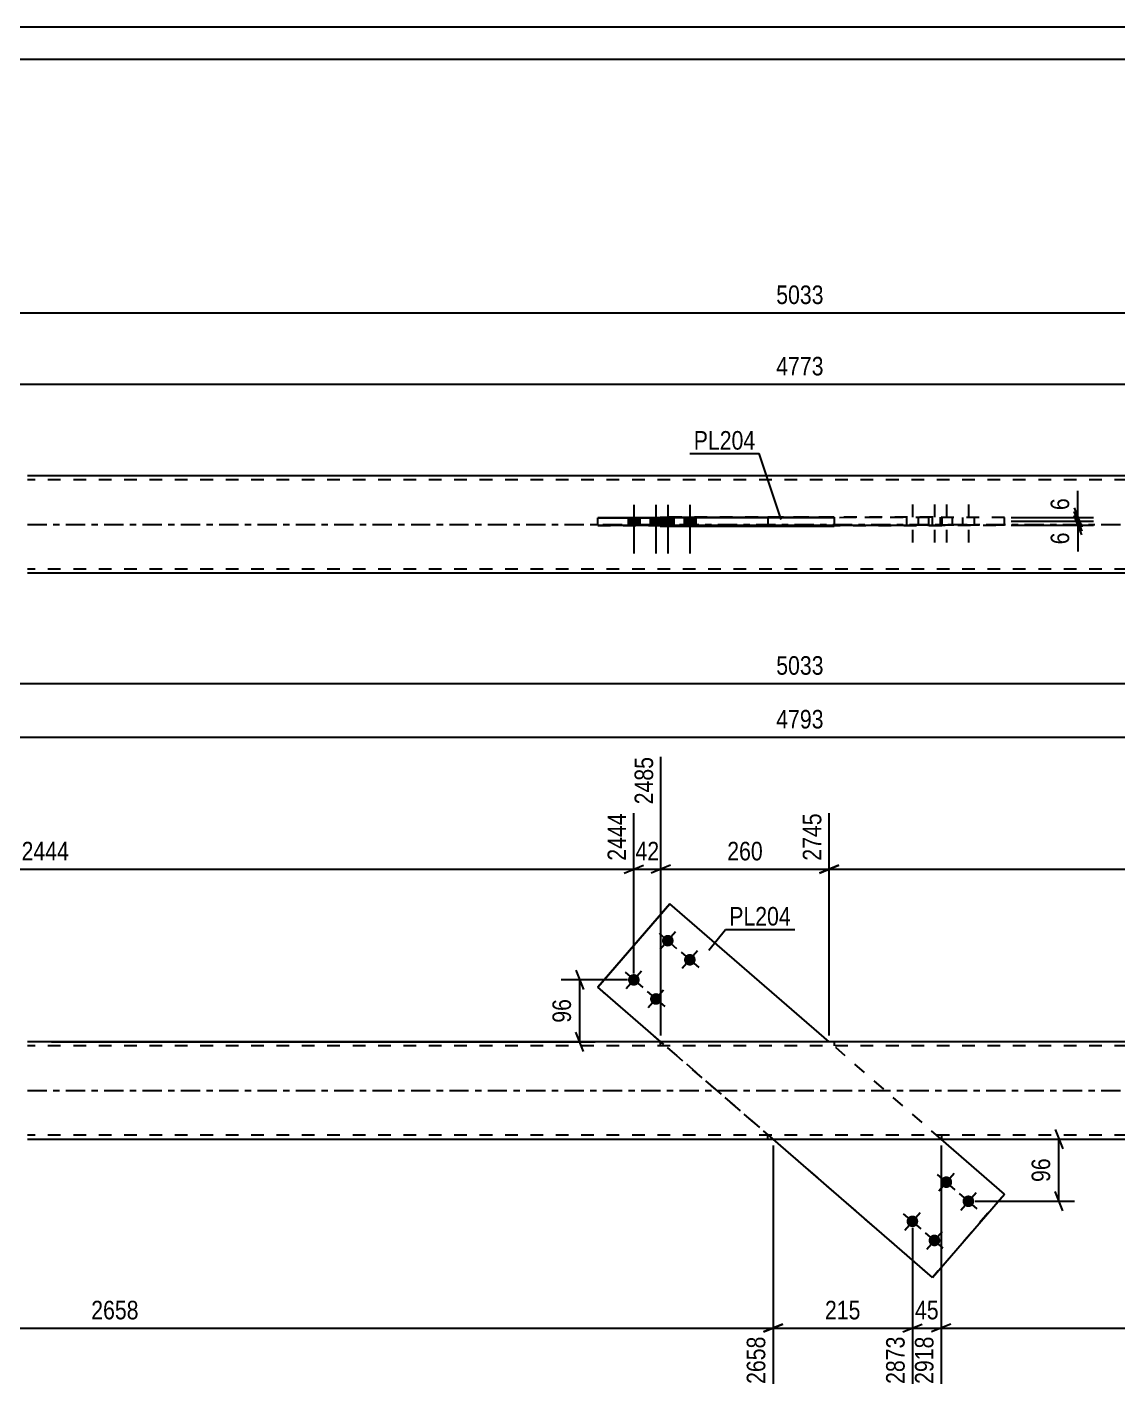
# Model space of a CAD drawing. Header units: millimetres. Extents: x 0 to 594, y 0 to 420.
# Drawn here: x 195.6 to 363.9, y 210.1 to 420 of the extents above; entities that cross this region are included whole.
import ezdxf

# ---------------------------------------------------------------- set-up
doc = ezdxf.new("R2010")
doc.units = ezdxf.units.MM
doc.linetypes.add('DXK_LINE_DOT2', pattern=[3.9198, 1.9599, -1.9599])
doc.linetypes.add('DXK_LINE_DOT3', pattern=[5.9187, 2.979, -0.9799, 0.9799, -0.9799])
doc.styles.add('Arial Narrow', font='ARIALN.TTF', dxfattribs={"height": 0.2})

# ---------------------------------------------------------------- blocks, each defined once
blk = doc.blocks.new('Unknown-580609170-1130')
at = {"color": 5, "linetype": 'Continuous'}
for p, q in [((594, 420), (0, 420)), ((589, 415), (5, 415))]:
    blk.add_line(p, q, dxfattribs=at)
blk = doc.blocks.new('Part-580609170-1700 - 1673')
at = {"color": 2, "linetype": 'Continuous'}
for p, q in [((522.14, 263.45), (195.61, 263.45)), ((195.61, 248.45), (522.14, 248.45))]:
    blk.add_line(p, q, dxfattribs=at)
at = {"color": 7, "linetype": 'DXK_LINE_DOT2'}
for p, q in [((522.14, 262.85), (195.61, 262.85)), ((293.27, 263.45), (293.27, 262.85)), ((320.12, 263.45), (320.12, 262.85)), ((522.14, 249.05), (195.61, 249.05)), ((309.89, 248.45), (309.89, 249.05)), ((336.74, 248.45), (336.74, 249.05))]:
    blk.add_line(p, q, dxfattribs=at)
at = {"color": 7, "linetype": 'DXK_LINE_DOT3'}
blk.add_line((195.61, 255.95), (522.14, 255.95), dxfattribs=at)
blk = doc.blocks.new('Bolt-580609170-1706 - 1673')
at = {"linetype": 'Continuous'}
for points in [[(294.44, 279.97), (294.62, 279.95), (294.8, 279.89), (294.96, 279.8), (295.1, 279.67), (295.22, 279.52), (295.29, 279.35), (295.33, 279.16), (295.33, 278.97), (295.29, 278.79), (295.22, 278.62), (295.1, 278.47), (294.96, 278.34), (294.8, 278.25), (294.62, 278.19), (294.44, 278.17), (294.25, 278.19), (294.07, 278.25), (293.91, 278.34), (293.77, 278.47), (293.66, 278.62), (293.58, 278.79), (293.54, 278.97), (293.54, 279.16), (293.58, 279.35), (293.66, 279.52), (293.77, 279.67), (293.91, 279.8), (294.07, 279.89), (294.25, 279.95)], [(297.84, 277.02), (298.02, 277), (298.2, 276.94), (298.37, 276.85), (298.51, 276.72), (298.62, 276.57), (298.69, 276.4), (298.73, 276.22), (298.73, 276.03), (298.69, 275.84), (298.62, 275.67), (298.51, 275.52), (298.37, 275.39), (298.2, 275.3), (298.02, 275.24), (297.84, 275.22), (297.65, 275.24), (297.47, 275.3), (297.31, 275.39), (297.17, 275.52), (297.06, 275.67), (296.98, 275.84), (296.94, 276.03), (296.94, 276.22), (296.98, 276.4), (297.06, 276.57), (297.17, 276.72), (297.31, 276.85), (297.47, 276.94), (297.65, 277)], [(289.2, 273.92), (289.38, 273.9), (289.56, 273.84), (289.73, 273.75), (289.87, 273.62), (289.98, 273.47), (290.05, 273.3), (290.09, 273.12), (290.09, 272.93), (290.05, 272.74), (289.98, 272.57), (289.87, 272.42), (289.73, 272.29), (289.56, 272.2), (289.38, 272.14), (289.2, 272.12), (289.01, 272.14), (288.83, 272.2), (288.67, 272.29), (288.53, 272.42), (288.42, 272.57), (288.34, 272.74), (288.3, 272.93), (288.3, 273.12), (288.34, 273.3), (288.42, 273.47), (288.53, 273.62), (288.67, 273.75), (288.83, 273.84), (289.01, 273.9)], [(292.6, 270.98), (292.79, 270.96), (292.96, 270.9), (293.13, 270.8), (293.27, 270.68), (293.38, 270.53), (293.45, 270.35), (293.49, 270.17), (293.49, 269.98), (293.45, 269.8), (293.38, 269.63), (293.27, 269.47), (293.13, 269.35), (292.96, 269.25), (292.79, 269.19), (292.6, 269.18), (292.41, 269.19), (292.23, 269.25), (292.07, 269.35), (291.93, 269.47), (291.82, 269.63), (291.74, 269.8), (291.7, 269.98), (291.7, 270.17), (291.74, 270.35), (291.82, 270.53), (291.93, 270.68), (292.07, 270.8), (292.23, 270.9), (292.41, 270.96)]]:
    blk.add_hatch(color=1, dxfattribs=at).paths.add_polyline_path(points)
at = {"color": 1, "linetype": 'Continuous'}
for p, q in [((293.08, 280.25), (295.8, 277.89)), ((295.61, 280.43), (293.26, 277.71)), ((296.48, 277.3), (299.2, 274.94)), ((299.02, 277.48), (296.66, 274.76)), ((287.84, 274.2), (290.56, 271.84)), ((290.38, 274.38), (288.02, 271.66)), ((291.24, 271.25), (293.96, 268.9)), ((293.78, 271.44), (291.42, 268.72))]:
    blk.add_line(p, q, dxfattribs=at)
blk = doc.blocks.new('Bolt-580609170-1707 - 1673')
at = {"linetype": 'Continuous'}
for points in [[(337.43, 242.72), (337.62, 242.7), (337.79, 242.64), (337.96, 242.55), (338.1, 242.42), (338.21, 242.27), (338.28, 242.1), (338.32, 241.91), (338.32, 241.72), (338.28, 241.54), (338.21, 241.37), (338.1, 241.22), (337.96, 241.09), (337.79, 241), (337.62, 240.94), (337.43, 240.92), (337.24, 240.94), (337.06, 241), (336.9, 241.09), (336.76, 241.22), (336.65, 241.37), (336.57, 241.54), (336.53, 241.72), (336.53, 241.91), (336.57, 242.1), (336.65, 242.27), (336.76, 242.42), (336.9, 242.55), (337.06, 242.64), (337.24, 242.7)], [(340.83, 239.77), (341.02, 239.75), (341.2, 239.69), (341.36, 239.6), (341.5, 239.47), (341.61, 239.32), (341.69, 239.15), (341.72, 238.97), (341.72, 238.78), (341.69, 238.59), (341.61, 238.42), (341.5, 238.27), (341.36, 238.14), (341.2, 238.05), (341.02, 237.99), (340.83, 237.97), (340.64, 237.99), (340.46, 238.05), (340.3, 238.14), (340.16, 238.27), (340.05, 238.42), (339.97, 238.59), (339.93, 238.78), (339.93, 238.97), (339.97, 239.15), (340.05, 239.32), (340.16, 239.47), (340.3, 239.6), (340.46, 239.69), (340.64, 239.75)], [(332.19, 236.67), (332.38, 236.65), (332.56, 236.59), (332.72, 236.5), (332.86, 236.37), (332.97, 236.22), (333.05, 236.05), (333.08, 235.87), (333.08, 235.68), (333.05, 235.49), (332.97, 235.32), (332.86, 235.17), (332.72, 235.04), (332.56, 234.95), (332.38, 234.89), (332.19, 234.87), (332, 234.89), (331.82, 234.95), (331.66, 235.04), (331.52, 235.17), (331.41, 235.32), (331.33, 235.49), (331.29, 235.68), (331.29, 235.87), (331.33, 236.05), (331.41, 236.22), (331.52, 236.37), (331.66, 236.5), (331.82, 236.59), (332, 236.65)], [(335.59, 233.73), (335.78, 233.71), (335.96, 233.65), (336.12, 233.55), (336.26, 233.43), (336.37, 233.28), (336.45, 233.1), (336.49, 232.92), (336.49, 232.73), (336.45, 232.55), (336.37, 232.38), (336.26, 232.22), (336.12, 232.1), (335.96, 232), (335.78, 231.94), (335.59, 231.93), (335.4, 231.94), (335.22, 232), (335.06, 232.1), (334.92, 232.22), (334.81, 232.38), (334.73, 232.55), (334.7, 232.73), (334.7, 232.92), (334.73, 233.1), (334.81, 233.28), (334.92, 233.43), (335.06, 233.55), (335.22, 233.65), (335.4, 233.71)]]:
    blk.add_hatch(color=1, dxfattribs=at).paths.add_polyline_path(points)
at = {"color": 1, "linetype": 'Continuous'}
for p, q in [((338.79, 240.64), (336.07, 243)), ((336.25, 240.46), (338.61, 243.18)), ((342.19, 237.69), (339.47, 240.05)), ((339.65, 237.51), (342.01, 240.23)), ((333.55, 234.59), (330.83, 236.95)), ((331.01, 234.41), (333.37, 237.13)), ((336.95, 231.65), (334.23, 234)), ((334.41, 231.47), (336.77, 234.19))]:
    blk.add_line(p, q, dxfattribs=at)
blk = doc.blocks.new('Part-580609170-1715 - 1673')
at = {"color": 2, "linetype": 'Continuous'}
for p, q in [((294.74, 284.76), (283.61, 271.91)), ((283.61, 271.91), (294.74, 284.76)), ((294.74, 284.76), (294.74, 284.76)), ((319.33, 263.45), (294.74, 284.76)), ((319.33, 263.45), (294.74, 284.76)), ((293.37, 263.45), (283.61, 271.91)), ((335.29, 227.13), (310.68, 248.45)), ((346.42, 239.98), (336.64, 248.45)), ((346.42, 239.98), (336.64, 248.45)), ((335.29, 227.13), (346.42, 239.98))]:
    blk.add_line(p, q, dxfattribs=at)
at = {"color": 7, "linetype": 'DXK_LINE_DOT2'}
for p, q in [((283.61, 271.91), (283.61, 271.91)), ((335.29, 227.13), (283.61, 271.91)), ((310.68, 248.45), (293.37, 263.45)), ((336.64, 248.45), (319.33, 263.45)), ((336.64, 248.45), (319.33, 263.45)), ((346.42, 239.98), (335.29, 227.13)), ((346.42, 239.98), (346.42, 239.98)), ((335.29, 227.13), (335.29, 227.13))]:
    blk.add_line(p, q, dxfattribs=at)
blk = doc.blocks.new('Bolt-580609170-1435 - 1367')
at = {"color": 1, "linetype": 'DXK_LINE_DOT2'}
for p, q in [((332.19, 346.38), (332.19, 338.88)), ((335.59, 346.38), (335.59, 338.88)), ((337.43, 346.37), (337.43, 338.87)), ((340.83, 346.37), (340.83, 338.87)), ((331.29, 344.38), (331.29, 343.18)), ((333.09, 344.38), (333.09, 343.18)), ((334.69, 344.38), (334.69, 343.18)), ((336.49, 344.39), (336.49, 343.19)), ((336.53, 344.37), (336.53, 343.17)), ((338.33, 344.37), (338.33, 343.17)), ((339.93, 344.37), (339.93, 343.17)), ((341.73, 344.38), (341.73, 343.18))]:
    blk.add_line(p, q, dxfattribs=at)
blk = doc.blocks.new('Part-580609170-1456 - 1367')
at = {"color": 2, "linetype": 'Continuous'}
for p, q in [((522.14, 350.78), (195.61, 350.78)), ((293.27, 344.43), (320.12, 344.43)), ((293.27, 344.43), (293.27, 344.3)), ((309.89, 344.43), (309.89, 344.32)), ((320.12, 344.43), (320.12, 343.03)), ((293.27, 343.03), (293.27, 343.1)), ((320.12, 343.03), (293.27, 343.03)), ((293.27, 343.03), (320.12, 343.03)), ((309.89, 343.06), (309.89, 343.12)), ((320.12, 343.06), (309.89, 343.06)), ((320.12, 343.06), (309.89, 343.06)), ((522.14, 335.78), (195.61, 335.78))]:
    blk.add_line(p, q, dxfattribs=at)
at = {"color": 7, "linetype": 'DXK_LINE_DOT2'}
for p, q in [((522.14, 350.18), (195.61, 350.18)), ((293.27, 344.43), (293.27, 344.43)), ((293.27, 344.43), (293.27, 344.43)), ((320.12, 344.43), (293.27, 344.43)), ((293.27, 344.3), (293.27, 343.03)), ((309.89, 344.46), (309.89, 344.43)), ((309.89, 344.43), (309.89, 344.46)), ((309.89, 344.46), (336.74, 344.46)), ((309.89, 344.46), (309.89, 344.46)), ((309.89, 344.46), (336.74, 344.46)), ((309.89, 344.32), (309.89, 343.06)), ((320.12, 344.43), (320.12, 344.43)), ((320.12, 344.43), (320.12, 344.43)), ((336.74, 344.46), (336.74, 343.06)), ((293.27, 343.03), (293.27, 343.03)), ((309.89, 343.06), (309.89, 343.06)), ((336.74, 343.06), (320.12, 343.06)), ((336.74, 343.06), (320.12, 343.06)), ((522.14, 336.38), (195.61, 336.38))]:
    blk.add_line(p, q, dxfattribs=at)
at = {"color": 7, "linetype": 'DXK_LINE_DOT3'}
blk.add_line((195.61, 343.28), (522.14, 343.28), dxfattribs=at)
blk = doc.blocks.new('Part-580609170-1397 - 1367')
at = {"color": 2, "linetype": 'Continuous'}
for p, q in [((320.12, 344.37), (283.61, 344.32)), ((283.61, 343.12), (283.61, 344.32)), ((283.61, 344.32), (294.74, 344.3)), ((320.12, 344.33), (294.74, 344.3)), ((294.74, 343.1), (294.74, 344.3)), ((294.74, 343.1), (283.61, 343.12)), ((320.12, 343.13), (294.74, 343.1))]:
    blk.add_line(p, q, dxfattribs=at)
at = {"color": 7, "linetype": 'DXK_LINE_DOT2'}
for p, q in [((335.29, 344.39), (320.12, 344.37)), ((346.42, 344.37), (320.12, 344.33)), ((335.29, 343.19), (335.29, 344.39)), ((346.42, 344.37), (335.29, 344.39)), ((346.42, 343.17), (346.42, 344.37)), ((283.61, 343.12), (335.29, 343.19)), ((346.42, 343.17), (320.12, 343.13)), ((335.29, 343.19), (346.42, 343.17))]:
    blk.add_line(p, q, dxfattribs=at)
blk = doc.blocks.new('Bolt-580609170-1436 - 1367')
at = {"linetype": 'Continuous'}
for points in [[(290.1, 344.32), (288.3, 344.31), (288.3, 343.11), (290.1, 343.12)], [(293.5, 344.32), (291.7, 344.32), (291.7, 343.12), (293.5, 343.12)], [(295.34, 344.31), (293.54, 344.3), (293.54, 343.1), (295.34, 343.11)], [(298.74, 344.31), (296.94, 344.31), (296.94, 343.11), (298.74, 343.11)]]:
    blk.add_hatch(color=1, dxfattribs=at).paths.add_polyline_path(points)
at = {"color": 1, "linetype": 'Continuous'}
for p, q in [((288.3, 344.31), (288.3, 343.11)), ((289.2, 346.32), (289.2, 338.82)), ((290.1, 344.32), (290.1, 343.12)), ((291.7, 344.32), (291.7, 343.12)), ((292.6, 346.32), (292.6, 338.82)), ((293.5, 344.32), (293.5, 343.12)), ((293.54, 344.3), (293.54, 343.1)), ((294.44, 346.31), (294.44, 338.81)), ((295.34, 344.31), (295.34, 343.11)), ((296.94, 344.31), (296.94, 343.11)), ((297.84, 346.31), (297.84, 338.81)), ((298.74, 344.31), (298.74, 343.11))]:
    blk.add_line(p, q, dxfattribs=at)
blk = doc.blocks.new('StraightDimension-580609170-1850 - 1673')
at = {"color": 7, "linetype": 'Continuous'}
for p, q in [((336.64, 247.45), (336.64, 210.69)), ((332.19, 234.77), (332.19, 210.69)), ((330.69, 218.7), (333.69, 219.9)), ((332.19, 219.3), (336.64, 219.3)), ((338.14, 219.9), (335.14, 218.7))]:
    blk.add_line(p, q, dxfattribs=at)
at = {"color": 0}
blk.add_wipeout([(336.84, 220.05), (336.84, 224.25), (331.99, 224.25), (331.99, 220.05)], dxfattribs=at)
at = {"color": 0, "linetype": 'Continuous'}
blk.add_wipeout([(336.04, 218.6), (331.84, 218.6), (331.84, 210.09), (336.04, 210.09)], dxfattribs=at)
at = {"color": 3, "style": 'Arial Narrow'}
blk.add_text('45', height=2.863, dxfattribs=at).set_placement((332.59, 220.65))
at = {"color": 3, "linetype": 'Continuous', "style": 'Arial Narrow'}
blk.add_text('2918', height=2.863, rotation=90.0002, dxfattribs=at).set_placement((335.44, 210.69))
blk = doc.blocks.new('StraightDimension-580609170-1792 - 1673')
at = {"color": 7, "linetype": 'Continuous'}
for p, q in [((293.37, 264.45), (293.37, 307.43)), ((289.2, 274.02), (289.2, 298.73)), ((287.7, 289.51), (290.7, 290.71)), ((289.2, 290.11), (293.37, 290.11)), ((294.87, 290.71), (291.87, 289.51))]:
    blk.add_line(p, q, dxfattribs=at)
at = {"color": 0, "linetype": 'Continuous'}
blk.add_wipeout([(292.77, 308.03), (288.57, 308.03), (288.57, 299.51), (292.77, 299.51)], dxfattribs=at)
at = {"color": 0}
blk.add_wipeout([(293.71, 290.86), (293.71, 295.06), (288.85, 295.06), (288.85, 290.86)], dxfattribs=at)
at = {"color": 3, "linetype": 'Continuous', "style": 'Arial Narrow'}
blk.add_text('2485', height=2.863, rotation=90.0002, dxfattribs=at).set_placement((292.17, 300.11))
at = {"color": 3, "style": 'Arial Narrow'}
blk.add_text('42', height=2.863, dxfattribs=at).set_placement((289.45, 291.46))
blk = doc.blocks.new('StraightDimension-580609170-1806 - 1673')
at = {"color": 7, "linetype": 'Continuous'}
for p, q in [((289.2, 274.02), (289.2, 298.73)), ((107.51, 265.45), (107.51, 293.24)), ((109.01, 290.71), (106.01, 289.51)), ((107.51, 290.11), (289.2, 290.11)), ((287.7, 289.51), (290.7, 290.71))]:
    blk.add_line(p, q, dxfattribs=at)
at = {"color": 0, "linetype": 'Continuous'}
for points in [[(288.6, 299.33), (284.4, 299.33), (284.4, 290.81), (288.6, 290.81)], [(106.91, 293.84), (102.71, 293.84), (102.71, 290.81), (106.91, 290.81)]]:
    blk.add_wipeout(points, dxfattribs=at)
at = {"color": 0}
blk.add_wipeout([(202.61, 290.86), (202.61, 295.06), (194.09, 295.06), (194.09, 290.86)], dxfattribs=at)
at = {"color": 3, "linetype": 'Continuous', "style": 'Arial Narrow'}
for s, height, p in [('2444', 2.863, (288, 291.41)), ('0', 2.86, (106.31, 291.41))]:
    blk.add_text(s, height=height, rotation=90.0002, dxfattribs=at).set_placement(p)
at = {"color": 3, "style": 'Arial Narrow'}
blk.add_text('2444', height=2.863, dxfattribs=at).set_placement((194.69, 291.46))
blk = doc.blocks.new('StraightDimension-580609170-1760 - 1673')
at = {"color": 7, "linetype": 'Continuous'}
for p, q in [((319.33, 264.45), (319.33, 298.73)), ((522.14, 265.42), (522.14, 298.73)), ((320.83, 290.71), (317.83, 289.51)), ((319.33, 290.11), (522.14, 290.11)), ((520.64, 289.51), (523.64, 290.71))]:
    blk.add_line(p, q, dxfattribs=at)
at = {"color": 0, "linetype": 'Continuous'}
blk.add_wipeout([(521.54, 299.33), (517.34, 299.33), (517.34, 290.81), (521.54, 290.81)], dxfattribs=at)
at = {"color": 0}
blk.add_wipeout([(424.99, 290.86), (424.99, 295.06), (416.48, 295.06), (416.48, 290.86)], dxfattribs=at)
at = {"color": 3, "linetype": 'Continuous', "style": 'Arial Narrow'}
blk.add_text('4773', height=2.863, rotation=90.0002, dxfattribs=at).set_placement((520.94, 291.41))
at = {"color": 3, "style": 'Arial Narrow'}
blk.add_text('2028', height=2.863, dxfattribs=at).set_placement((417.08, 291.46))
blk = doc.blocks.new('StraightDimension-580609170-2050 - 1673')
at = {"color": 7, "linetype": 'Continuous'}
blk.add_line((106.51, 310.46), (523.14, 310.46), dxfattribs=at)
at = {"color": 0}
blk.add_wipeout([(319.08, 311.21), (319.08, 315.41), (310.57, 315.41), (310.57, 311.21)], dxfattribs=at)
at = {"color": 3, "style": 'Arial Narrow'}
blk.add_text('4793', height=2.863, dxfattribs=at).set_placement((311.17, 311.81))
blk = doc.blocks.new('StraightDimension-580609170-1772 - 1673')
at = {"color": 7, "linetype": 'Continuous'}
for p, q in [((293.37, 264.45), (293.37, 307.43)), ((319.33, 264.45), (319.33, 298.73)), ((294.87, 290.71), (291.87, 289.51)), ((293.37, 290.11), (319.33, 290.11)), ((317.83, 289.51), (320.83, 290.71))]:
    blk.add_line(p, q, dxfattribs=at)
at = {"color": 0, "linetype": 'Continuous'}
blk.add_wipeout([(318.73, 299.33), (314.53, 299.33), (314.53, 290.81), (318.73, 290.81)], dxfattribs=at)
at = {"color": 0}
blk.add_wipeout([(309.69, 290.86), (309.69, 295.06), (303.01, 295.06), (303.01, 290.86)], dxfattribs=at)
at = {"color": 3, "linetype": 'Continuous', "style": 'Arial Narrow'}
blk.add_text('2745', height=2.863, rotation=90.0002, dxfattribs=at).set_placement((318.13, 291.41))
at = {"color": 3, "style": 'Arial Narrow'}
blk.add_text('260', height=2.863, dxfattribs=at).set_placement((303.61, 291.46))
blk = doc.blocks.new('StraightDimension-580609170-1735 - 1673')
at = {"color": 7, "linetype": 'Continuous'}
for p, q in [((288.2, 273.02), (277.99, 273.02)), ((280.24, 274.52), (281.44, 271.52)), ((280.84, 263.45), (280.84, 273.02)), ((281.44, 261.95), (280.24, 264.95)), ((199.3, 263.45), (283.24, 263.45))]:
    blk.add_line(p, q, dxfattribs=at)
at = {"color": 0}
blk.add_wipeout([(280.09, 270.67), (275.89, 270.67), (275.89, 265.81), (280.09, 265.81)], dxfattribs=at)
at = {"color": 3, "style": 'Arial Narrow'}
blk.add_text('96', height=2.863, rotation=90.0002, dxfattribs=at).set_placement((279.49, 266.41))
blk = doc.blocks.new('StraightDimension-580609170-1746 - 1673')
at = {"color": 7, "linetype": 'Continuous'}
blk.add_line((94.51, 318.75), (535.14, 318.75), dxfattribs=at)
at = {"color": 0}
blk.add_wipeout([(319.08, 319.5), (319.08, 323.7), (310.57, 323.7), (310.57, 319.5)], dxfattribs=at)
at = {"color": 3, "style": 'Arial Narrow'}
blk.add_text('5033', height=2.863, dxfattribs=at).set_placement((311.17, 320.1))
blk = doc.blocks.new('StraightDimension-580609170-1838 - 1673')
at = {"color": 7, "linetype": 'Continuous'}
for p, q in [((336.64, 247.45), (336.64, 210.69)), ((522.14, 246.42), (522.14, 210.69)), ((338.14, 219.9), (335.14, 218.7)), ((336.64, 219.3), (522.14, 219.3)), ((520.64, 218.7), (523.64, 219.9))]:
    blk.add_line(p, q, dxfattribs=at)
at = {"color": 0}
blk.add_wipeout([(433.65, 220.05), (433.65, 224.25), (425.14, 224.25), (425.14, 220.05)], dxfattribs=at)
at = {"color": 0, "linetype": 'Continuous'}
blk.add_wipeout([(521.54, 218.6), (517.34, 218.6), (517.34, 210.09), (521.54, 210.09)], dxfattribs=at)
at = {"color": 3, "style": 'Arial Narrow'}
blk.add_text('1855', height=2.863, dxfattribs=at).set_placement((425.74, 220.65))
at = {"color": 3, "linetype": 'Continuous', "style": 'Arial Narrow'}
blk.add_text('4773', height=2.863, rotation=90.0002, dxfattribs=at).set_placement((520.94, 210.69))
blk = doc.blocks.new('StraightDimension-580609170-1864 - 1673')
at = {"color": 7, "linetype": 'Continuous'}
for p, q in [((310.68, 247.45), (310.68, 210.69)), ((332.19, 234.77), (332.19, 210.69)), ((312.18, 219.9), (309.18, 218.7)), ((310.68, 219.3), (332.19, 219.3)), ((330.69, 218.7), (333.69, 219.9))]:
    blk.add_line(p, q, dxfattribs=at)
at = {"color": 0}
blk.add_wipeout([(324.78, 220.05), (324.78, 224.25), (318.09, 224.25), (318.09, 220.05)], dxfattribs=at)
at = {"color": 0, "linetype": 'Continuous'}
blk.add_wipeout([(331.59, 218.6), (327.39, 218.6), (327.39, 210.09), (331.59, 210.09)], dxfattribs=at)
at = {"color": 3, "style": 'Arial Narrow'}
blk.add_text('215', height=2.863, dxfattribs=at).set_placement((318.69, 220.65))
at = {"color": 3, "linetype": 'Continuous', "style": 'Arial Narrow'}
blk.add_text('2873', height=2.863, rotation=90.0002, dxfattribs=at).set_placement((330.99, 210.69))
blk = doc.blocks.new('StraightDimension-580609170-1878 - 1673')
at = {"color": 7, "linetype": 'Continuous'}
for p, q in [((107.51, 246.45), (107.51, 216.18)), ((310.68, 247.45), (310.68, 210.69)), ((109.01, 219.9), (106.01, 218.7)), ((107.51, 219.3), (310.68, 219.3)), ((309.18, 218.7), (312.18, 219.9))]:
    blk.add_line(p, q, dxfattribs=at)
at = {"color": 0}
blk.add_wipeout([(213.35, 220.05), (213.35, 224.25), (204.84, 224.25), (204.84, 220.05)], dxfattribs=at)
at = {"color": 0, "linetype": 'Continuous'}
for points in [[(106.91, 218.6), (102.71, 218.6), (102.71, 215.58), (106.91, 215.58)], [(310.08, 218.6), (305.88, 218.6), (305.88, 210.09), (310.08, 210.09)]]:
    blk.add_wipeout(points, dxfattribs=at)
at = {"color": 3, "style": 'Arial Narrow'}
blk.add_text('2658', height=2.863, dxfattribs=at).set_placement((205.44, 220.65))
at = {"color": 3, "linetype": 'Continuous', "style": 'Arial Narrow'}
for s, height, p in [('0', 2.86, (106.31, 216.18)), ('2658', 2.863, (309.48, 210.69))]:
    blk.add_text(s, height=height, rotation=90.0002, dxfattribs=at).set_placement(p)
blk = doc.blocks.new('StraightDimension-580609170-1993 - 1673')
at = {"color": 7, "linetype": 'Continuous'}
for p, q in [((354.2, 249.95), (355.4, 246.95)), ((354.8, 238.87), (354.8, 248.45)), ((355.47, 248.45), (357.2, 248.45)), ((355.4, 237.37), (354.2, 240.37)), ((341.83, 238.87), (357.2, 238.87))]:
    blk.add_line(p, q, dxfattribs=at)
at = {"color": 0}
blk.add_wipeout([(354.05, 246.09), (349.85, 246.09), (349.85, 241.24), (354.05, 241.24)], dxfattribs=at)
at = {"color": 3, "style": 'Arial Narrow'}
blk.add_text('96', height=2.863, rotation=90.0002, dxfattribs=at).set_placement((353.45, 241.84))
blk = doc.blocks.new('StraightDimension-580609170-1540 - 1367')
at = {"color": 7, "linetype": 'Continuous'}
for p, q in [((347.42, 344.37), (360.14, 344.37)), ((357.14, 345.87), (358.34, 342.87)), ((358.34, 342.27), (357.14, 345.27)), ((357.74, 343.77), (357.74, 344.37)), ((347.42, 343.77), (360.14, 343.77))]:
    blk.add_line(p, q, dxfattribs=at)
at = {"color": 0}
blk.add_wipeout([(356.99, 347.93), (352.79, 347.93), (352.79, 344.9), (356.99, 344.9)], dxfattribs=at)
at = {"color": 7, "linetype": 'Continuous'}
blk.add_line((357.74, 344.37), (357.74, 348.45), dxfattribs=at)
blk.add_line((357.74, 344.37), (357.74, 348.45), dxfattribs=at)
at = {"color": 3, "style": 'Arial Narrow'}
blk.add_text('6', height=2.86, rotation=90.0002, dxfattribs=at).set_placement((356.39, 345.5))
blk = doc.blocks.new('StraightDimension-580609170-1536 - 1367')
at = {"color": 7, "linetype": 'Continuous'}
for p, q in [((357.14, 345.27), (358.34, 342.27)), ((358.34, 341.67), (357.14, 344.67)), ((347.42, 343.77), (360.14, 343.77)), ((347.42, 343.17), (360.14, 343.17)), ((357.74, 343.17), (357.74, 343.77))]:
    blk.add_line(p, q, dxfattribs=at)
at = {"color": 0}
blk.add_wipeout([(356.99, 342.65), (352.79, 342.65), (352.79, 339.62), (356.99, 339.62)], dxfattribs=at)
at = {"color": 7, "linetype": 'Continuous'}
blk.add_line((357.74, 343.17), (357.74, 339.09), dxfattribs=at)
blk.add_line((357.74, 343.17), (357.74, 339.09), dxfattribs=at)
at = {"color": 3, "style": 'Arial Narrow'}
blk.add_text('6', height=2.86, rotation=90.0002, dxfattribs=at).set_placement((356.39, 340.22))
blk = doc.blocks.new('StraightDimension-580609170-1545 - 1367')
at = {"color": 7, "linetype": 'Continuous'}
blk.add_line((94.51, 375.94), (535.14, 375.94), dxfattribs=at)
at = {"color": 0}
blk.add_wipeout([(319.08, 376.69), (319.08, 380.89), (310.57, 380.89), (310.57, 376.69)], dxfattribs=at)
at = {"color": 3, "style": 'Arial Narrow'}
blk.add_text('5033', height=2.863, dxfattribs=at).set_placement((311.17, 377.29))
blk = doc.blocks.new('StraightDimension-580609170-1576 - 1367')
at = {"color": 7, "linetype": 'Continuous'}
blk.add_line((107.51, 364.93), (522.14, 364.93), dxfattribs=at)
at = {"color": 0}
blk.add_wipeout([(319.08, 365.68), (319.08, 369.88), (310.57, 369.88), (310.57, 365.68)], dxfattribs=at)
at = {"color": 3, "style": 'Arial Narrow'}
blk.add_text('4773', height=2.863, dxfattribs=at).set_placement((311.17, 366.28))
blk = doc.blocks.new('Mark-580609170-1711 - 1673')
at = {"color": 0}
blk.add_wipeout([(313.43, 281.41), (313.43, 284.41), (303.92, 284.41), (303.92, 281.41)], dxfattribs=at)
blk.add_wipeout([(313.43, 281.41), (313.43, 284.41), (303.92, 284.41), (303.92, 281.41)], dxfattribs=at)
at = {"color": 30, "linetype": 'Continuous'}
for p, q in [((300.79, 277.63), (303.32, 280.81)), ((303.32, 280.81), (314.03, 280.81))]:
    blk.add_line(p, q, dxfattribs=at)
at = {"color": 3, "style": 'Arial Narrow'}
blk.add_text('PL204', height=2.863, dxfattribs=at).set_placement((303.92, 281.41))
blk = doc.blocks.new('Mark-580609170-1392 - 1367')
at = {"color": 0}
blk.add_wipeout([(307.94, 354.83), (307.94, 357.83), (298.44, 357.83), (298.44, 354.83)], dxfattribs=at)
blk.add_wipeout([(307.94, 354.83), (307.94, 357.83), (298.44, 357.83), (298.44, 354.83)], dxfattribs=at)
at = {"color": 30, "linetype": 'Continuous'}
for p in [(297.84, 354.23), (311.93, 344.05)]:
    blk.add_line(p, (308.54, 354.23), dxfattribs=at)
at = {"color": 3, "style": 'Arial Narrow'}
blk.add_text('PL204', height=2.863, dxfattribs=at).set_placement((298.44, 354.83))

msp = doc.modelspace()

# ---------------------------------------------------------------- block references
for name in ['Unknown-580609170-1130', 'Part-580609170-1456 - 1367', 'Bolt-580609170-1435 - 1367', 'Part-580609170-1397 - 1367', 'Bolt-580609170-1436 - 1367', 'Part-580609170-1715 - 1673', 'Bolt-580609170-1706 - 1673', 'Part-580609170-1700 - 1673', 'Bolt-580609170-1707 - 1673']:
    msp.add_blockref(name, (0, 0))

# ---------------------------------------------------------------- next in the draw order: block references
for name in ['StraightDimension-580609170-1540 - 1367', 'StraightDimension-580609170-1792 - 1673', 'StraightDimension-580609170-1760 - 1673', 'StraightDimension-580609170-1850 - 1673']:
    msp.add_blockref(name, (0, 0))

# ---------------------------------------------------------------- next in the draw order: block references
for name in ['StraightDimension-580609170-1536 - 1367', 'StraightDimension-580609170-1806 - 1673', 'StraightDimension-580609170-1864 - 1673', 'StraightDimension-580609170-1838 - 1673']:
    msp.add_blockref(name, (0, 0))

# ---------------------------------------------------------------- next in the draw order: block references
for name in ['StraightDimension-580609170-1545 - 1367', 'StraightDimension-580609170-2050 - 1673', 'StraightDimension-580609170-1993 - 1673', 'StraightDimension-580609170-1878 - 1673']:
    msp.add_blockref(name, (0, 0))

# ---------------------------------------------------------------- next in the draw order: block references
for name in ['StraightDimension-580609170-1576 - 1367', 'StraightDimension-580609170-1772 - 1673', 'StraightDimension-580609170-1735 - 1673']:
    msp.add_blockref(name, (0, 0))

# ---------------------------------------------------------------- next in the draw order: block references
for name in ['Mark-580609170-1392 - 1367', 'StraightDimension-580609170-1746 - 1673']:
    msp.add_blockref(name, (0, 0))

# ---------------------------------------------------------------- next in the draw order: block references
msp.add_blockref('Mark-580609170-1711 - 1673', (0, 0))

doc.saveas('drawing.dxf')
